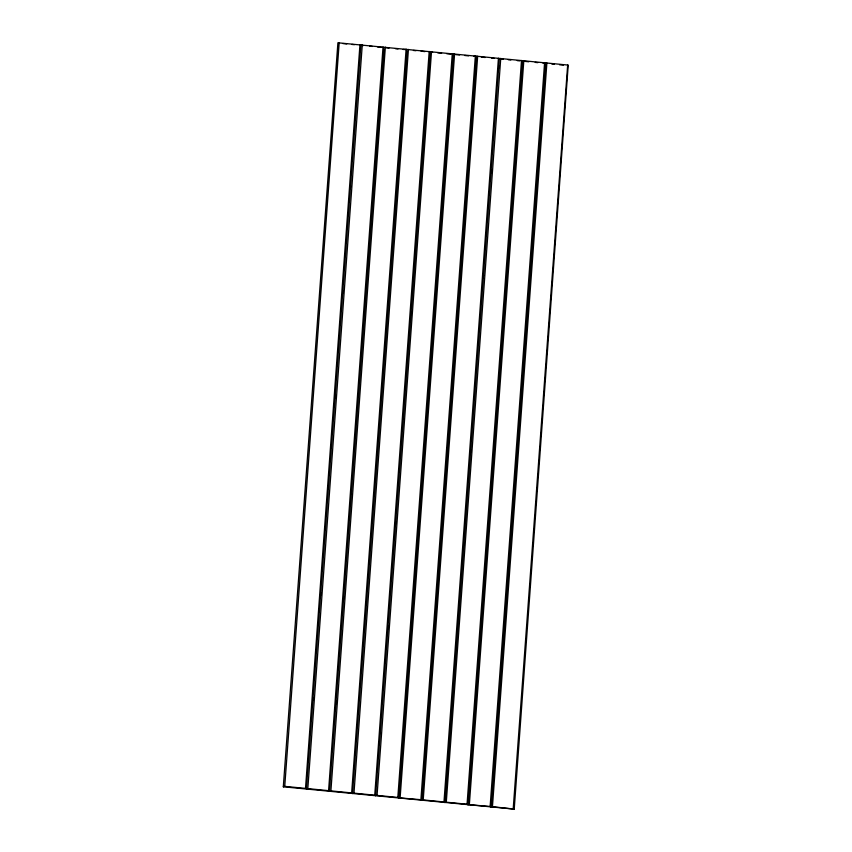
<?xml version="1.0" encoding="UTF-8"?>
<svg xmlns="http://www.w3.org/2000/svg" width="852" height="852" viewBox="0 0 852 852"><rect width="100%" height="100%" fill="white"/><g stroke="black" fill="none" stroke-linecap="round" stroke-linejoin="round"><path stroke-width="1.28" d="M283.311 786.79L337.903 42.781L568.22 65.093L514.225 809.123L283.311 786.79L284.738 786.364L377.053 795.406L397.969 797.451L398.704 798.1M284.738 786.364L339.192 42.621M305.506 788.398L359.959 44.655M312.897 700.227L313.089 697.575M320.565 595.495L320.757 592.843M335.028 397.959L335.219 395.307M342.696 293.226L342.887 290.575M350.364 188.494L350.555 185.843M307.817 788.622L362.27 44.879M328.584 790.656L383.038 46.913M335.869 703.816L336.071 701.164M343.537 599.084L343.739 596.432M351.205 494.352L351.407 491.7M370.822 226.547L371.014 223.895M378.49 121.815L378.682 119.163M383.964 48.628L329.468 791.316M330.895 790.88L385.349 47.148M351.663 792.914L406.116 49.182M407.043 50.886L352.547 793.574M353.974 793.148L408.427 49.405M374.742 795.182L429.195 51.439M380.184 733.529L380.375 730.878M387.852 628.797L388.043 626.145M395.52 524.065L395.711 521.413M403.188 419.322L403.379 416.671M410.856 314.59L411.047 311.938M422.794 151.528L422.986 148.876M430.111 53.154L375.625 795.832M377.053 795.406L431.506 51.663M397.82 797.44L452.274 53.697M453.296 54.049L398.842 797.823L420.899 799.698L421.783 800.358M400.131 797.664L454.585 53.921M420.899 799.698L475.352 55.955M432.166 658.5L432.358 655.848M439.834 553.768L440.026 551.116M447.502 449.036L447.694 446.384M455.17 344.304L455.362 341.652M461.965 251.5L462.157 248.848M469.633 146.768L469.825 144.116M444.861 802.616L444.126 801.977L423.21 799.922L477.663 56.189M443.977 801.956L498.431 58.224M448.354 754.893L448.546 752.241M456.022 650.161L456.214 647.509M463.69 545.429L463.882 542.777M470.485 452.625L470.677 449.973M483.297 277.624L483.489 274.972M490.965 172.892L491.157 170.24M498.633 68.16L498.825 65.508M467.929 804.874L467.205 804.235L446.288 802.19L500.742 58.447M467.056 804.224L521.509 60.481M522.532 60.833L468.067 804.607L490.134 806.482L491.008 807.142M469.367 804.448L523.81 60.705M490.134 806.482L544.588 62.739M492.658 784.607L492.861 781.955M500.326 679.864L500.529 677.212M507.994 575.132L508.197 572.48M514.789 482.338L514.991 479.687M522.457 377.596L522.659 374.944M530.125 272.864L530.327 270.212M542.937 97.874L543.139 95.222M514.235 809.091L492.445 806.706L546.888 62.963M513.213 808.74L567.666 64.997M407.139 49.565L403.156 49.459M430.217 51.823L432.635 52.345M306.39 789.058L360.843 45.316L363.41 45.571M423.21 799.922L421.921 800.081L476.375 56.307L473.669 56.37M446.288 802.19L445 802.307L499.304 58.884L503.159 59.257M492.445 806.706L491.146 806.865L545.61 63.091L542.905 63.144M342.898 43.558L346.743 43.931M351.865 44.432L354.432 44.687M369.821 46.2L372.377 46.445M377.511 46.945L381.355 47.329M386.488 47.829L389.044 48.074M395.456 48.702L398.022 48.958M413.412 50.46L415.968 50.715M421.101 51.216L424.946 51.599M437.768 52.856L441.613 53.229M446.746 53.729L450.591 54.102M455.713 54.613L459.569 54.986M464.691 55.486L468.536 55.87M481.359 57.116L485.203 57.499M491.615 58.128L494.181 58.373M508.282 59.757L510.849 60.013M517.26 60.641L519.827 60.886M524.949 61.387L528.794 61.77M535.205 62.398L537.772 62.643M551.872 64.028L554.439 64.283M559.572 64.784L563.417 65.157"/></g></svg>
